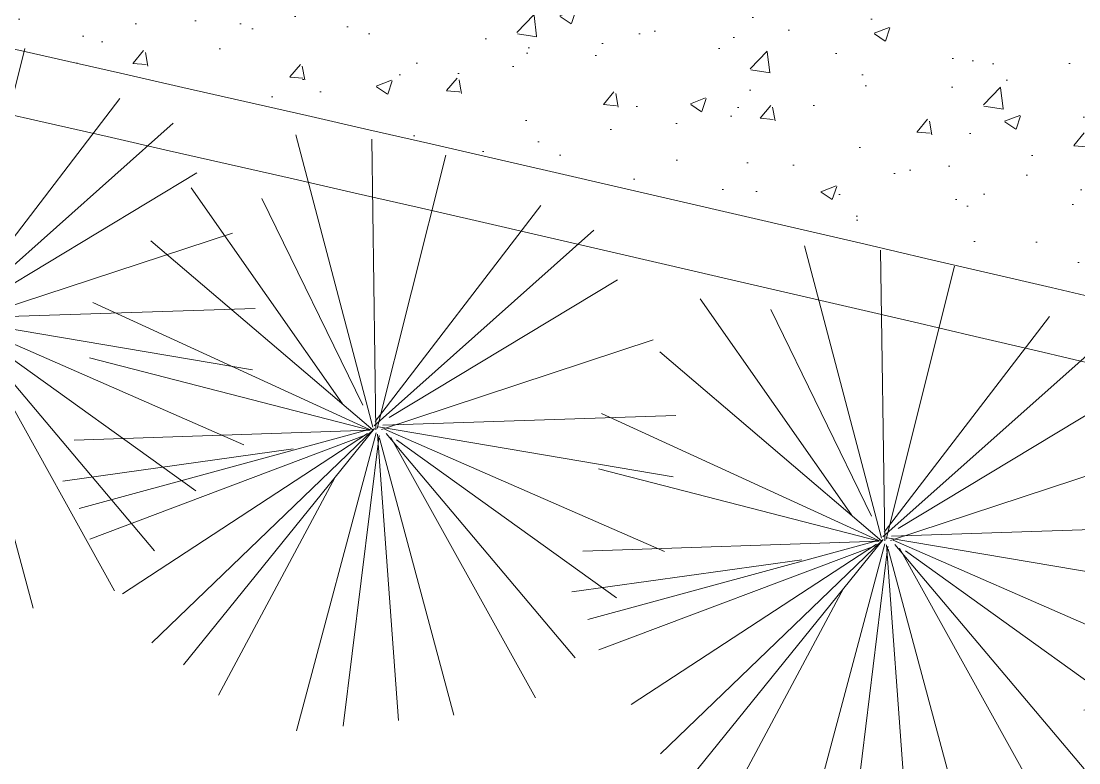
# Model space of a CAD drawing. Header units: metres. Extents: x 12093 to 20303, y 514 to 1412.
# Drawn here: x 19709.976 to 19712.434, y 701.082 to 702.806 of the extents above; entities that cross this region are included whole.
import ezdxf

# ---------------------------------------------------------------- set-up
doc = ezdxf.new("R2010")
doc.units = ezdxf.units.M
doc.layers.get('0').update_dxf_attribs({"lineweight": 13})
for name, color, linetype, lineweight in [('AMBI-GRASS', 104, 'Continuous', 20), ('grass', 64, 'Continuous', 13), ('MANZANAS-ORIGINALES', 147, 'Continuous', 9)]:
    doc.layers.add(name, color=color, linetype=linetype, lineweight=lineweight)
pattern_1 = [(50, (19136.99335, 73.14804), (0.36436934, -0.03187817), [0.0381, -0.4191]), (355, (19136.99335, 73.14804), (-0.07048565, 0.38211329), [0.03048, -0.33528]), (100.451, (19137.0237, 73.1454), (0.293885, 0.35023338), [0.03238, -0.35618]), (46.1842, (19136.99335, 73.24964), (0.54215808, -0.08408466), [0.05715, -0.62865]), (96.6356, (19137.03853, 73.24264), (0.47480847, 0.4948511), [0.04857, -0.53427]), (351.184, (19136.99335, 73.24964), (0.4748092, 0.49485024), [0.04572, -0.50292]), (21, (19137.04415, 73.22424), (0.30322976, -0.20453104), [0.0381, -0.4191]), (326, (19137.04415, 73.22424), (0.12360406, 0.36837593), [0.03048, -0.33528]), (71.4514, (19137.06942, 73.2072), (0.42683298, 0.16384572), [0.03238, -0.35618]), (37.5, (19136.99335, 73.14804), (0.006177207, 0.169110078), [0, -0.331216, 0, -0.34036, 0, -0.33655]), (7.5, (19136.99335, 73.14804), (0.133639325, 0.20036115), [0, -0.194056, 0, -0.323596, 0, -0.12827]), (327.5, (19136.88007, 73.14804), (0.27118119, -0.011457488), [0, -0.127, 0, -0.39624, 0, -0.52578]), (317.5, (19136.82927, 73.14804), (0.29625836, 0.05085298), [0, -0.1651, 0, -0.263144, 0, -0.37338])]

# ---------------------------------------------------------------- blocks, each defined once
blk = doc.blocks.new('Arbust11')
for p, q in [((0.0378, 0.4871), (-0.0937, 0.9403)), ((0.0408, 0.4825), (0.0377, 0.9348)), ((0.0408, 0.5449), (0.1405, 0.941)), ((-0.1618, 0.888), (0.0377, 0.4856)), ((0.0439, 0.4856), (0.3088, 0.8724)), ((0.0595, 0.5199), (0.1997, 0.8474)), ((0.0377, 0.4856), (-0.274, 0.8225)), ((-0.0621, 0.5573), (-0.3332, 0.7944)), ((0.0439, 0.4794), (0.3805, 0.7788)), ((-0.3488, 0.7476), (0.0408, 0.4856)), ((0.0283, 0.4856), (-0.3738, 0.7039)), ((0.047, 0.4794), (0.4366, 0.6759)), ((0.0314, 0.4856), (-0.4049, 0.6104)), ((-0.433, 0.5262), (0.0439, 0.4825)), ((0.0533, 0.4887), (0.474, 0.5137)), ((0.0439, 0.4825), (-0.4267, 0.4669)), ((-0.0527, 0.4794), (-0.4267, 0.3952)), ((0.0408, 0.4762), (-0.3893, 0.2673)), ((0.047, 0.4856), (0.499, 0.4263)), ((0.0501, 0.4794), (0.2901, 0.0832)), ((0.0564, 0.4762), (0.3649, 0.1425)), ((0.072, 0.4762), (0.4647, 0.3484)), ((0.0408, 0.47), (-0.3364, 0.2174)), ((0.0408, 0.4731), (-0.274, 0.1581)), ((0.0377, 0.4669), (-0.2117, 0.0988)), ((0.0501, 0.4638), (-0.0215, 0.0146)), ((0.0501, 0.4731), (0.4304, 0.2454)), ((0.0533, 0.47), (0.1935, 0.0177)), ((0.0501, 0.4544), (-0.1088, 0.0209)), ((0.0533, 0.4451), (0.0907, 0.0271))]:
    blk.add_line(p, q)

msp = doc.modelspace()

# ---------------------------------------------------------------- hatches: boundary and pattern name
at = {"layer": 'grass'}
h = msp.add_hatch(dxfattribs=at)
h.set_pattern_fill('AR-CONC', color=256, scale=0.002, style=0)
h.set_pattern_definition(pattern_1)
h.paths.add_polyline_path([(19710.884, 702.8834), (19710.7603, 702.876), (19710.6915, 702.8842), (19710.6347, 702.8995), (19710.571, 702.9267), (19710.5212, 702.9299), (19710.4386, 702.9622), (19710.373, 703.0203), (19710.2576, 703.0817), (19710.2368, 703.1176), (19710.0148, 703.1974), (19710.042, 703.2611), (19710.0023, 703.3022), (19709.9967, 703.395), (19710.0018, 703.4139), (19710.0636, 703.4176), (19710.1084, 703.3955), (19710.1343, 703.3784), (19710.1322, 703.393), (19710.1197, 703.4146), (19710.1278, 703.4237), (19710.1183, 703.4892), (19709.9109, 703.5523), (19709.8664, 702.7617, -0.000929), (19710.9686, 702.5111), (19711.044, 702.91), (19711.0007, 702.9028), (19711.0165, 702.8479)])
h = msp.add_hatch(dxfattribs=at)
h.set_pattern_fill('AR-CONC', color=256, scale=0.002, style=0)
h.set_pattern_definition(pattern_1)
h.paths.add_polyline_path([(19712.2086, 702.9023), (19712.1744, 702.8926), (19712.1195, 702.8768), (19712.0646, 702.8611), (19712.0457, 702.8662), (19712.006, 702.9073), (19711.9575, 702.9913), (19711.9487, 703.0342), (19711.933, 703.0891), (19711.9348, 703.0958), (19711.9275, 703.1085), (19711.9428, 703.1258), (19711.9431, 703.127), (19711.934, 703.1901), (19711.9104, 703.2111), (19711.8992, 703.2185), (19711.7846, 703.232), (19711.7972, 703.188), (19711.7944, 703.1441), (19711.7867, 703.1479), (19711.7904, 703.0856), (19711.7976, 703.0898), (19711.8115, 703.0415), (19711.8104, 703.0244), (19711.8615, 702.9358), (19711.8394, 702.8911), (19711.8223, 702.8652), (19711.7863, 702.8444), (19711.7485, 702.8546), (19711.6917, 702.8698), (19711.6349, 702.885), (19711.4941, 702.8517), (19711.472, 702.807), (19711.4032, 702.8152), (19711.3478, 702.9112), (19711.3353, 703.016), (19711.3159, 703.1328), (19711.2753, 703.203), (19711.2419, 703.0782), (19711.2687, 703.2044), (19711.1857, 703.1994), (19711.1993, 703.1521), (19711.1964, 703.1083), (19711.1708, 703.121), (19711.1599, 703.0427), (19711.1706, 702.9689), (19711.1175, 702.9222), (19711.1149, 702.9218), (19711.1158, 702.907), (19711.1016, 702.9196), (19711.044, 702.91), (19710.9686, 702.5111, -0.00093), (19712.0716, 702.2559)])
h.paths.add_polyline_path([(19711.8873, 702.9588), (19711.8691, 702.9904), (19711.8946, 703.0192), (19711.9157, 703.0314), (19711.9295, 702.9831), (19711.9267, 702.9393)], flags=16)
h.paths.add_polyline_path([(19711.2927, 702.8685), (19711.2639, 702.8941), (19711.2411, 702.9091), (19711.2212, 702.9679), (19711.2484, 702.9695), (19711.2833, 702.9334), (19711.291, 702.8957)], flags=16)
h.paths.add_polyline_path([(19711.3239, 702.985), (19711.2951, 703.0105), (19711.2723, 703.0255), (19711.2524, 703.0843), (19711.2796, 703.086), (19711.3145, 703.0499), (19711.3222, 703.0122)], flags=16)
h.paths.add_polyline_path([(19711.2241, 703.0117), (19711.1847, 703.0312), (19711.1664, 703.0628), (19711.192, 703.0916), (19711.2131, 703.1038), (19711.2269, 703.0555)], flags=16)
h = msp.add_hatch(dxfattribs=at)
h.set_pattern_fill('AR-CONC', color=256, scale=0.002, style=0)
h.set_pattern_definition(pattern_1)
h.paths.add_polyline_path([(19713.0686, 703.0805), (19712.6007, 703.1357), (19712.5842, 703.0972), (19712.5501, 703.0454), (19712.3803, 702.9794), (19712.3632, 702.9535), (19712.2843, 702.924), (19712.2294, 702.9083), (19712.2086, 702.9023), (19712.0716, 702.2559, -0.000494), (19712.657, 702.1187), (19712.8019, 702.0868)])

# ---------------------------------------------------------------- linework, layer by layer
at = {"layer": 'MANZANAS-ORIGINALES'}
for centre, radius, start, end in [((19642.9403, 405.9341), 304.279, 76.754672, 83.883439), ((19642.9585, 406.0744), 303.9876, 76.751542, 83.884028), ((19642.9407, 405.9377), 298.2754, 76.737765, 84.549861), ((19642.9403, 405.9341), 298.129, 76.737405, 84.549838)]:
    msp.add_arc(centre, radius, start, end, dxfattribs=at)

# ---------------------------------------------------------------- block references
at = {"layer": 'AMBI-GRASS', "ltscale": 0.05, "xscale": 1.499999999998325, "yscale": 1.499999999998325, "zscale": 1.499999999998325, "rotation": 49.16166176348414}
for p in [(19710.3232, 701.5842), (19711.301, 701.3356), (19712.4834, 701.0777), (19713.6732, 700.803)]:
    msp.add_blockref('Arbust11', p, dxfattribs=at)

doc.saveas('drawing.dxf')
